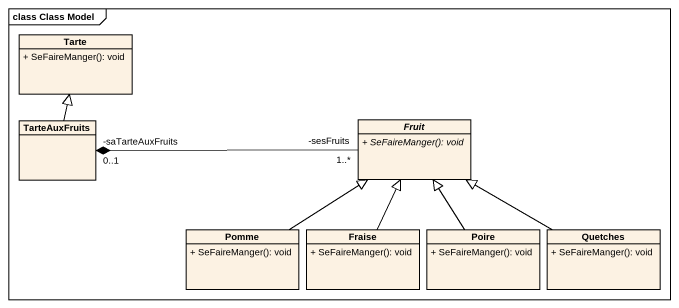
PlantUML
@startuml
mainframe class Class Model
hide circle
hide empty members
skinparam classAttributeIconSize 0
class Tarte {
  + SeFaireManger(): void
}
class TarteAuxFruits
abstract class Fruit {
  {abstract} + SeFaireManger(): void
}
class Pomme {
  + SeFaireManger(): void
}
class Fraise {
  + SeFaireManger(): void
}
class Poire {
  + SeFaireManger(): void
}
class Quetches {
  + SeFaireManger(): void
}
TarteAuxFruits -up-|> Tarte
Fruit "-sesFruits\n1..*" -left-* "-saTarteAuxFruits\n0..1" TarteAuxFruits
Pomme -up-|> Fruit
Fraise -up-|> Fruit
Poire -up-|> Fruit
Quetches -left-|> Fruit
@enduml
